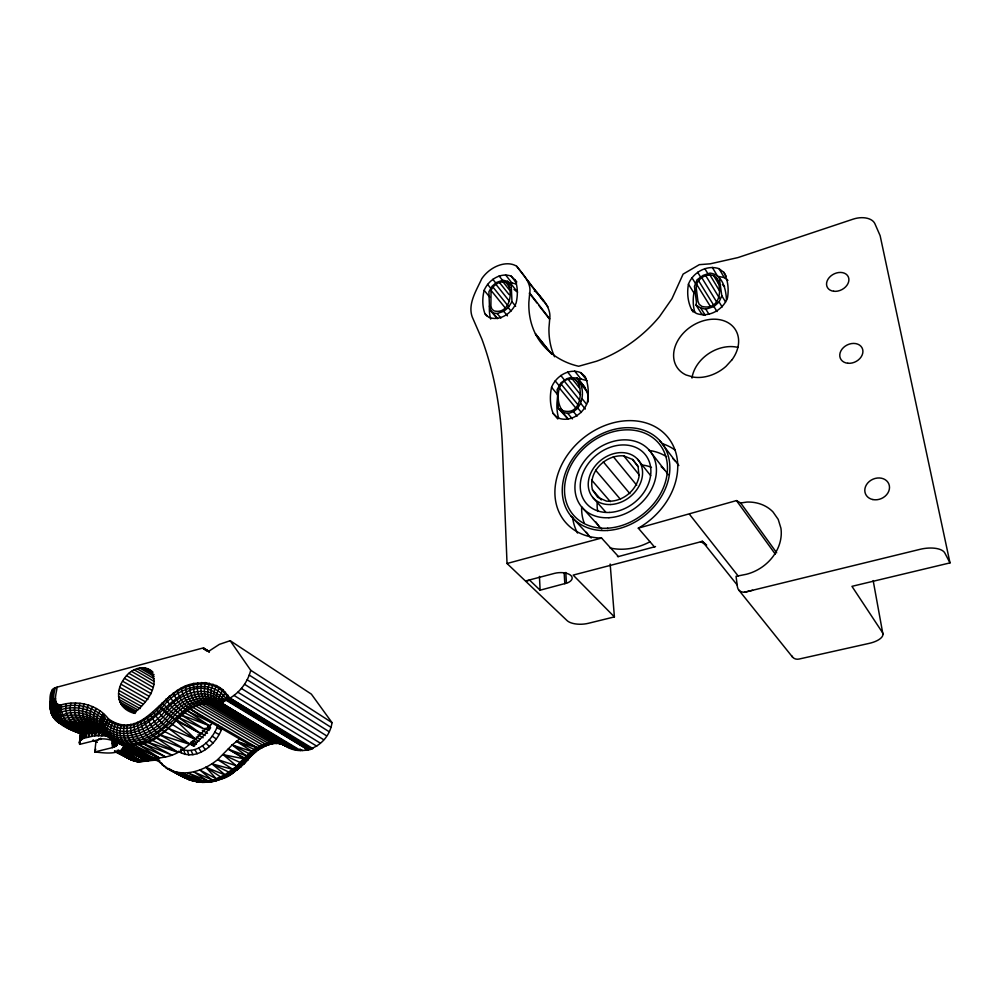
<?xml version="1.0" encoding="UTF-8"?>
<svg xmlns="http://www.w3.org/2000/svg" width="1000" height="1000" viewBox="0 0 1000 1000"><rect width="100%" height="100%" fill="white"/><g stroke="black" fill="none" stroke-linecap="round" stroke-linejoin="round"><path stroke-width="1.5" d="M55.587 698.487L50.55 701.363L50.475 709.4C50.237 701.95 47.638 689.287 57.062 687.175L201.863 648.3L204.163 648.388L207.138 650.7L209.45 650.825L219.375 644.362L230.175 640.7L311.363 694.125L332.013 722.638C328.862 745.113 302.975 758.812 283.962 745.062L217.913 705.725C211.588 701.075 213.137 691.612 216.525 685.612L222.787 689.638L229.9 698.1L311.8 749.1L226.8 699.887C212.125 676.625 178.538 686.925 164.125 705.125C151.675 721.8 125.575 737.613 106.512 722.075L108.462 718.888C97.387 704.5 77.525 699.925 60.575 705.05C51.75 704.862 56.988 691.475 57.062 687.175M55.55 700.55C46.375 703.625 50.763 716.912 59.25 716.9C74.112 713.275 91.925 714.3 102.287 727.15L103.162 722.487L105.138 718.688L103.4 713.7C98.462 719.488 98.012 729.075 104.987 733.512L101.287 729.625L103.825 732.25C97.15 722.55 84.812 718.075 73.338 719.125C66.938 719.75 58.9 723.4 53.775 717.525C51.788 712.825 53.875 707.525 56.863 703.763L58.137 704.688C55.1 710.175 54.175 718.225 59.288 722.8C74.237 723.975 91.388 718.612 103.938 731.05M148.963 669.737C162.65 683.938 145.512 704.4 133.663 713.15C116.475 708.175 114.812 690.938 124.45 678.325C130.387 669.062 143.963 663.512 152.912 672.087M193.588 683.475L189.462 684.587C189.475 692.138 192.225 700.438 198.663 704.875L265.087 743.863L268.35 744.712L272.538 743.688L267.925 743.162L201.612 704.1C195.162 699.613 193 690.962 193.588 683.475L205.613 682.638L216.525 685.612M104.938 731.762L92.737 728.4L83.7 729.412L83.588 738.263L80.45 740.462L79.4 743.012L79.7 744.35L97.55 739.925C102.912 736.488 125.65 742.163 112.513 747.613L94.775 751.95L95.988 741.287L93.975 740.725L96.713 742.113M222.787 689.638L219.037 697.463L219.225 704.938L289.413 747.588L219.862 704.475C204.438 690.962 181.562 701.862 170.763 716.05C156.1 734.4 126.05 750.188 105.162 732.537L104.825 726.7L108.462 718.888C141.988 742.425 161.388 692.025 189.462 684.587M112.975 739.388C104.025 737.3 102.525 726.363 107.75 719.925C126.025 734.762 150.912 719.475 162.787 703.512C177.613 685.25 210.675 673.95 227.125 696.15L227.075 699.712C223.6 701.062 221.137 703.975 217.925 705.713C203.925 699.438 187.838 706.325 178.337 717.362C165.575 732.975 146.575 746.712 125.438 744.562C112.875 744.788 101.375 731.95 110.688 720.65M134.05 723.413C133.763 730.9 136.45 739.375 143.088 743.512L165.575 756.963C185.812 753.075 197.438 735.2 212.463 723.238L239.65 738.962L257.312 747.95L260.65 748.35L267.275 744.35M116.175 741.25L116.312 745.925L115.425 741L112.05 743.487L112.513 747.613M554.538 356.763A108.012 79.438 -34.9 0 1 548.962 327.95L549.712 318.863L529.7 293.062C531.75 283.075 522.725 274.125 516.737 266.325A25.525 17.837 -39.7 0 0 481.788 278.675C476.375 290.475 467.663 303.85 472.163 316.788L481.9 339.15A505.863 330.05 -55.4 0 1 502.413 447.163L507.025 563.5L525.438 581.013L554.362 573.4A12.562 5.95 -3.2 0 1 570.25 574.963A12.562 5.95 -3.2 0 1 567.587 582.85L540.125 590.188L529.675 580.2L525.688 581.25L567.062 620.588A16.35 7.388 -3.4 0 0 588.5 623.275L614.4 616.9L610.163 564.038M61.475 704.887C59.4 717.663 70.3 727.487 81.6 730.975C67.975 728.125 57.15 719.663 60.575 705.05M244.338 761.137L244.662 762.138L241.425 765.225L241.05 766.775L235.888 770.375L232.913 769.412L217.7 759.6C204.988 769.925 187.075 776.762 171.038 770.45C182.387 777.2 195.138 784.137 208.787 781.85C195.15 784.463 182.8 776.05 171.038 770.45M225.525 692.237L222.175 697.513L220.75 703.825L295.1 749.45L292.9 748.825M50 705.75L52.05 690.088M304.887 750.438L306.262 749.625L308.575 750.15L226.8 699.887L227.987 695.2L228.837 698.7L227.125 696.15L223.538 701.663L222.175 697.513C176.825 658.312 151.4 758.075 105.575 724.275L106.512 722.075M100.925 729.075C91.838 723.05 80.312 721.538 69.85 724.4L82.737 729.963L80.45 740.462L81.4 731.175L83.7 729.412L69.85 724.4C59.462 727.375 50 716.7 50.087 706.838M82.737 729.963L81.762 739.3L83.7 729.412M696.6 284.25L696.225 287.875L697.913 301.137L699.163 304.275L701.862 306.413C719.737 310.812 723.05 290.113 716.338 277.712L713.625 275.637C706.812 273.312 699.087 277.725 696.6 284.25L710.525 306.688M66.237 703.838C63.5 715.962 73.062 726.762 84.812 728.95L83.588 738.263L94.838 735.713L105.475 735.888L105.75 733.4M130.787 724.212C129.925 731.6 132.062 740.4 138.725 744.55L159.462 757.975L165.575 756.963L138.725 744.55L126.213 745.013L114.425 741.1M549.712 318.863C551.975 304.05 534.963 292.875 528 280.825M104.963 726.475C124.125 742.562 151.537 728.05 164.963 711.287C177.262 694.887 204.7 682.475 221.363 699.688L221.9 702.962C206.475 684.912 178.775 696.712 166.85 712.925C152.95 730.3 124.513 745.312 104.688 728.625L105.575 724.275M80.438 738.213L79.7 744.35L81.4 731.175L67.4 724.837M51.15 699.987L51.525 697.175M52.8 689.212C49.837 696.388 48.987 714.925 61.762 711.912C77.375 707.15 94.663 712.537 105.337 724.712M53.9 688.425C51.525 694.613 49.638 712.113 61.413 709.538C77.4 704.688 95.3 709.975 106.112 722.7M55.338 687.75C53.688 692.9 50.637 709.237 61.312 707.163C77.663 702.25 96.263 707.387 107.137 720.725M79.65 741.712L81.4 731.175L66.925 724.837L80.738 732.15L79.4 743.012L80.975 731.725L66.925 724.837M579.775 384.225L575.462 379.6C556.962 374.15 553.837 401.987 563.413 411.85M80.45 740.462L81.938 730.625L69.85 724.4L84.812 728.95M103.062 730.125L92.875 725.1L101.575 730.525L98.312 735.562L99.525 729.862L87.5 723.625L92.737 728.4L91.562 736.075L95.625 728.888L94.838 735.713L98.975 729.712L98.312 735.562L102.425 730.825L101.888 735.625L105.887 732.163M197.675 682.775C196.525 690.138 198.075 699.125 204.562 703.612L270.788 742.75L277.05 743.45C248.162 742.738 238.562 779.812 210.025 781.725L187.65 772.788L203.75 781.538C209.8 783.637 216.238 780.362 221.95 778.5L214.2 780.8L193.675 771.812L207.9 781.025C239.137 779.938 251.388 732.875 285.188 744.85L273.55 742.625L207.413 703.438C200.95 698.875 200.012 689.688 201.688 682.5M703.812 315.175L701.538 313.738L696.038 305.062L696.475 302.288L694.45 286.388L697.05 279.812L703.062 275.413L709.987 273.1C722.65 274.425 726.062 289.5 726.475 300.025M529.7 293.062L528.862 302.275A110.675 79.912 -35.3 0 0 535.413 333.8C543.8 350.625 560.525 362.212 578.675 366.25L596.562 361.225A108.425 77.487 -36.8 0 0 644.112 332.562A108.15 77.3 -36.8 0 0 659.6 316.488L671.938 298.775L683.112 274.1L699.35 264.65L710.225 263.825L737.938 257.587L853.05 219.175A18.075 11.125 -14.6 0 1 874.925 223.787L880.138 235.688L950 562.888L851.95 586.337L882.375 632.413A18.675 7.725 -7.8 0 1 869.15 643.388L799 659.062A7.088 6.35 -31.4 0 1 791.712 655.8M55.975 702.35C47.062 707.463 52.1 720.85 62.05 718.975C76.05 714.85 92.775 717.312 102.463 729.038L99.588 724.375C116.45 750.1 153.338 735.175 168.337 715.062C179.35 700.525 202.3 688.725 218.637 701.812L219.8 704.513L291.562 748.4L291.788 747.013M87.5 723.625L96.512 729.062L94.838 735.713L97.5 729.3L87.5 723.625L94.588 728.675L91.562 736.075L92.45 728.375L81.838 723.012L89.975 728.225L88.537 736.625L92.45 728.375C82.3 724.675 75.625 713.662 80.05 703.275M491.037 290.387L490.913 305.963L491.737 308.85L493.85 310.825C508.512 314.8 513.425 294.875 508.175 284.413L506.05 282.488C499.938 280.262 493.413 284.825 491.037 290.387L505.725 308.55M127.562 724.688C126.188 731.925 127.75 741 134.438 745.15L159.462 757.975L153.562 758.1L142.688 755.7L115.2 741.55L106.95 735.612L99.825 726.325L105 732.2M70.938 703.225C67.613 714.613 75.912 725.475 86.912 728.438L85.862 737.362L88.4 728.263L77.562 723.112L89.525 728.238C79.05 724.8 71.662 713.875 75.55 703.037M212.113 780.1L199.788 769.987L216.275 778.775C224.175 780.775 233.438 773.413 238.05 768.05L241.425 765.225M85.575 728.713L83.588 738.263L86.912 728.438L75.912 723.312L85.575 728.713L73.725 723.575M558.325 408.35L562.712 412.4L567.788 413.375C583.812 411.163 586.287 388.288 577.05 377.987L569.825 377.762L566.788 378.725L560.913 382.863L557.137 389.688L558.325 408.35L568.088 419.137M124.425 724.825C122.55 731.862 123.55 741.15 130.262 745.3L153.562 758.1L126.213 745.013C119.488 740.875 119.062 731.425 121.388 724.638M257.975 749.737L249.9 757.188L228.312 749.163L245.812 759.712L247.787 759.887L248.125 758.325L247.787 759.887L240.487 767.138L217.7 759.6L232.162 744.95L239.65 738.962L257.312 747.95M59.7 705.075C54.413 720.65 66.775 728.45 80.738 732.15L64.162 724.737L80.988 733.6L79.7 744.35L80.625 732.638L64.162 724.737L80.925 733.525L78.975 733.037C66.825 728.612 45.8 720.138 57.45 704.287M205.613 682.638C203.45 689.6 203.762 698.975 210.225 703.575L276.275 742.788L282.575 744.087M227.125 696.15L228.45 698.913L311.8 749.1L227.075 699.712C238.713 693.875 247.587 682.95 250.725 670.288L230.175 640.7M95.725 749.112L94.775 751.95C104.712 752.987 118.787 755.325 125.675 746.4M113.25 740.188L113.812 746.462L112.475 747.312L115.812 744.575L116.775 742.575L117.212 744.562M84.412 703.95C78.775 716.35 87.2 726.562 99.525 729.862L92.875 725.1L103.1 730.55M178.337 751.25C196.025 762.65 216.925 744.3 222.262 727.412M181.8 749.475C198.025 754.6 213.225 739.412 217.913 724.987M58.888 704.95C51.188 721.2 67.425 729.513 80.988 733.6L62.825 724.525M209.412 683.213C206.8 689.9 206.475 699.4 212.95 704L281.05 744.025M118.475 724.112C115.738 730.625 115.6 740.188 122.338 744.287L147.938 757.337L126.213 745.013M632.65 459.487L638.112 466.863L639.038 476.613C635.962 491.4 621.625 502.537 606.462 501.112L597.7 497.312L592.463 489.812C587.9 471.575 605.913 454.275 623.812 455.9L632.65 459.487L638.4 466.637M244.662 762.138L244.037 763.737L242.338 763.5L223.2 754.688L236.788 766.188C248.05 752.975 264.9 736.363 283.775 744.963L217.3 705.288L209.488 703.075L200.863 703.612M50.55 701.363L50.587 704.212M88.612 705.062C83 714.9 89.038 726.562 99.525 729.862M210.9 724.6L206.038 733.2L193.3 745.962L189.338 743.575M696.038 305.062L700.612 307.925L705.812 309.2L713.925 306.575L719.087 301.95L721.787 295.75L719.262 277.575M108.987 736.363L105.475 735.888L106.45 733.688M213.062 684.2C210.037 690.575 209.088 700.15 215.55 704.737L286.725 746.438L282.15 744.35L283.612 744.775M223.725 701.538L224.363 700.163L222.175 697.513L223.212 701.888L221.363 699.688L222.512 702.4M115.7 723.275C112.587 729.463 111.925 739.075 118.65 743.125L142.688 755.7L109.875 737.962M114.213 747.087L114.525 741.9M92.638 706.587C86.988 715.35 91.175 727.712 102.05 729.737M96.463 708.55C92.875 714.2 91.638 723.713 98.3 727.638M113.1 722.113C110.113 727.425 108.763 734.938 113.062 739.938C143.725 754.587 166.962 724.8 187.525 707.237C196.55 701.562 208.975 699.225 218.363 705.387C214.625 700.525 216.312 692.5 219.775 687.425M246.45 755.987L232.162 744.95L250.675 754.438L252.4 754.638L255.637 751.912L256.112 750.3L254.15 752.038M694.9 312.575A65.625 48.812 -30.5 0 1 693.925 292.913L695.3 290.35M693.175 312.05L691.6 309.575A66.15 48.938 -30.7 0 1 688.438 284.175C692.925 272.462 706.775 264.538 719 268.675L723.9 272.387L726.162 276.212M551.562 387.312C555.9 376.225 569.138 367.762 580.837 372.688L585.212 376.688A62.225 46.612 -40.9 0 1 587.2 402.987C582.913 414.325 569.275 422.987 557.463 417.65L553.162 413.488A63.9 48.45 -37.5 0 1 551.562 387.312L558.025 395.138A63.4 48.338 -37.4 0 0 558.688 418.3M486.838 315.988L484.95 313.725A59.625 42.138 -38.6 0 1 484.15 290.3C488.425 280.312 500.125 272.137 511.1 276.087L516.775 281.85M100.062 710.925C90.55 722.613 102.963 733.05 111.988 739.562M490.487 310.538L493 312.938L497.163 313.538L503.738 311.288L508.25 307.65L511.975 301.675L511.163 284.037L507.612 281.325L502.887 280.212L496.413 282.488L492.088 286.225L488.913 291.75L489.45 306.388L490.487 310.538L497.05 318.488M256.65 747.6L236.363 741.275L253.2 752.2L255.05 752.3L258.962 748.988M233.675 772.487L228.975 775.425L225.463 775.175L211.9 763.825L230.837 773.088L232.925 773L236.65 769.925M265.15 745.3L260.65 748.35M234.225 771.675L229.825 774.85L219.7 779.5M104.175 732.725L101.888 735.625L103.637 731.263L92.875 725.1L103.588 731.025M56.363 703.1C48.025 709.788 52.9 722.1 62.7 723.975M247.4 760.075L250.475 756.475L247.188 759.488L228.312 749.163M138.725 744.55C167.262 741.838 177.262 707.837 204.562 703.612M247.838 759.55L253.175 753.737M244.037 763.737L247.9 759.463M244.725 762.925L237.862 769.05M224.775 774.837L205.9 767.312L216.275 778.775L224.775 774.837L236.788 766.188M55.7 701.488C49.413 704.812 49.588 712.2 53.375 717.288M105.475 735.888L107.75 734.262M236.762 770.238L237.425 769.788M236.363 741.275L255.837 750.188L258.488 749.75M151.037 759.2L148.363 760.55L141.7 761.225L121.013 750.75M225.912 776.862L223.837 777.788L221.275 777.325L205.9 767.312M262.013 747C247.613 755.225 239.788 771.65 223.837 777.788M257.8 750.2L264.45 746.188M259.688 748.55L270.613 743.763L265.425 745.713L262.913 745.188L195.7 705.938C189.275 701.575 185.975 693.65 185.338 686.1M276.8 742.55L271.275 744M654.562 547.062L638.3 528.15L639.275 527.625A66.55 52.875 -39.3 0 0 663.625 432.8A66.55 52.875 -39.3 0 0 564.575 459.475A66.55 52.875 -39.3 0 0 600.55 538.062L601.55 538.038L618.425 556.562L655.512 546.562M226.688 775.913L230.487 773.962M55.5 699.55L50.388 703.475C49.15 712.525 59.188 717.375 66.6 713.35C80.763 710.312 95.25 716.3 104.825 726.7M267.512 744.825L262.538 747L260.087 746.438L192.763 707.288C186.35 702.987 182.537 695.487 181.25 688M221.275 777.325L212.812 780.425L200.4 781.95L181.812 772.875L196.462 781.612L204.887 781.938M117.812 751.65L137.062 761.612L157.425 759.575L149.2 760.1L124.525 747.087M752.613 590.275L744.425 592.275L920.025 549.338A20.75 9.225 -9.7 0 1 944.825 553.025L950 562.888M137.062 761.612L145.838 760.8M123.812 748.75L145.475 760.5L153.613 759.638M294.862 749.388L219.8 704.513L295.1 749.45L219.913 704.438L218.637 701.812L220.75 703.825L298.025 750.1L300.087 749.4L302.675 750.5M638.3 528.15L736.462 500.588L740.688 502.987L776.663 552.788M507.025 563.5L601.55 538.038M268.35 744.712L269.538 744.412M265.425 745.713L266.537 745.45M216.825 780.475L210.025 781.725M153.138 757.588L158.45 760.362L147.75 759.538L135.588 761.05L115.4 751.35M509.375 283.438L511.925 283L516.075 283.925M740.688 502.987L746.988 502.05A41.2 34.675 -33.6 0 1 773 511.938L778.213 519.388L780.925 528.212A41.2 34.675 -33.6 0 1 746.263 574.3L736.062 576.337L737.438 587A7.725 6.637 -34.4 0 0 745.65 591.975M578.162 379.425L580.962 379.038L587.112 380.662M158.038 759.6L155.45 758.3L166.262 767.987L188.337 779.375L194.2 781.237L207.9 781.025M211.45 780.962L214.037 780.638L205.9 782.237M146.925 760.713L148.363 760.55M150.688 760.312L152.175 760.15M143.138 761.438L144.525 761.3M114.763 751.4L131.4 759.95L136.275 760.625M267.925 743.162L271.438 743.1M155.912 760.088L139.338 761.6L118.062 750.163M617.45 556.575L618.425 556.562M201.875 782.312L203.375 782.312M142.312 761.65C132.35 763.012 124.388 755.25 115.838 751.612M98.85 739.65L97.55 739.925M287.675 745.913L284.575 745.375M151.4 759.475L143.35 755.45L152.863 760.037L157.988 760.525L148.138 756.462L154.975 759.75M152.863 760.037L154.375 760.25M156.45 760.325L159.938 760.938M727.95 280.387L724.287 277.6L717.613 276.262L712.288 267.362M223.2 754.688L244 758.812M193.438 780.487L199.513 781.988M211.9 763.825L232.913 769.412M288.363 747.138L286.062 745.825L289.113 747.475M147.162 717.05C149.462 724.287 154.075 731.087 160.588 735.125L190.012 744.375L162.9 724.137L157.775 718.688L153.387 712.15M232.162 744.95L251.337 751.35M137.35 722.275C137.662 729.812 140.887 737.925 147.487 742.038L177.987 752.3L156.275 737.837C149.738 733.763 145.55 726.5 143.938 719.087M134.55 760.738L136.5 761.45L133.412 760.688L115.988 751.562M165.725 699.175L172.05 707.337L180.863 714.788L209.125 725.625L183.012 707.712L176.8 700.138L173.25 692.913M114.7 751.263L132.9 760.512M282.15 744.35L283.775 744.963M118.413 752.537L129.5 758.025M156.275 737.837L184.1 748.725L160.588 735.125M177.213 690.288C179.25 697.537 183.375 704.987 190.05 708.8L256.825 747.5M181.812 772.875L203.75 781.538M178.725 773.45L180.1 774M168.888 728.612L195.637 739.338L176.525 720.812L166.4 713.45L159.125 706.287M143.088 743.512L171.775 755.062L147.487 742.038M216.875 727.913L221.4 729.825M130.262 745.3L159.462 757.975M188.337 779.375L189.062 779.688M168.588 768.45L185.662 778.125L166.262 767.987L182.475 776.188L180.525 774.638M192.675 780.863L176.25 772.087L195.75 781.287M162.2 702.763L169.175 710.263L178.337 717.362L204.825 729.375L181.637 715.263M179.55 773.863L178.825 773.538L181.75 775.85M151.862 757.588L157.463 760.188L151.988 757.588M177.987 752.3L151.9 740.138C145.325 736.05 141.6 728.35 140.65 720.837M56.013 719.45L58.938 722.688L78.975 733.037M214.825 704.25L285.338 745.75L218.625 705.362L289.413 747.588M118.65 743.125L147.938 757.337M187.037 710.788L212.463 723.238L190.05 708.8M190.012 744.375L162.375 730.45L155.675 723.737L150.325 714.725M125.487 746.737L140.488 754.112M126.025 746.725L136.925 752.113M143.737 755.475L151.912 759.513M217.3 705.288L218.363 705.387L217.362 703.863C201.663 694.212 182.25 705.037 172.2 718.012C157.25 736.413 126.9 752.025 105.9 734.2L108.95 737.113M154.388 757.525L157.3 758.863L154.562 757.475M153.675 757.237L159.1 759.963M125.913 746.712L136.65 752.087M99.05 738.85L100.237 739.45L100.725 738.213L101.312 739.338M60.775 723.787L76.688 731.838L58.938 722.688M93.062 740.225L97.112 742.288L93.075 740.238M114.45 751.175L132.2 760.238L116.112 751.812M209.125 725.625L181.875 711.3L175.075 704.65L169.412 695.888M116.662 751.675L134.713 760.9L117.387 751.575M117.987 751.062L137.425 761.05L118.4 750.438M117.075 751.812L134.713 760.9L117.387 751.762M109.038 737.2L113.138 739.325M162 764.75L165.95 766.963M123.112 747.738L146.15 759.712L124.475 747.3M116.988 750.425L137.425 761.05L118.7 750.863M105.087 733.625L109.162 735.925M159.475 762.175L162.05 763.525M102 729.575L97.863 727.4L102.938 730.175L97.863 727.4L101.912 729.538M176.525 720.812L200.875 733.7L179.112 717.825M122.925 747.175L146.15 759.712M95.2 726.012L102.888 730.163M121.175 750.312L140.262 760.662L122.137 748.675M117.788 751.388L135.588 761.05M214.775 732.15L219.1 734.513M122.463 706.05L134.637 712.763M190.037 743.275L193.962 745.438M124.338 707.5L135.162 713.462M190.6 743.975L194.525 746.137M119.725 701.95L135.95 710.925M191.175 741.462L196.4 744.35M120.913 704.188L135.787 712.4M191.088 742.9L195.012 745.062M155.45 758.3L158.062 759.737M118.925 699.412L137.838 709.9M192.938 740.45L196.863 742.625M122.163 744.488L137.9 753.225L134.688 750.775M123.95 746.325L147.75 759.538M118.525 696.6L140.125 708.625M195.087 739.212L199 741.388M118.55 693.612L141.463 706.425M196.312 737.075L200.225 739.262M118.975 690.5L143.212 704.112M197.938 734.85L203.15 737.763M119.812 687.35L145.338 701.762M199.95 732.575L205.138 735.512M200.875 733.7L174.525 718.713L160.125 706.562M122.9 748L144.025 759.938M121.013 684.225L147.85 699.45M202.312 730.35L207.5 733.288M119.25 750.475L137.887 761.05M122.575 681.188L149.362 696.462M205.025 728.225L208.912 730.438L210.625 727.75L208.038 726.263M81.838 723.012L90.962 728.25L88.537 736.625L88.4 728.263M124.45 678.325L151.188 693.662M126.6 675.688L151.95 690.312M128.963 673.35L152.938 687.237M121.55 749.825L140.262 760.662L121.925 749.275M131.5 671.35L154.1 684.513M134.15 669.75L154.062 681.388M139.537 667.862L154.1 676.425M136.85 668.575L154.075 678.688M144.625 667.85L152.55 672.537M142.15 667.613L154.05 674.638M146.912 668.562L150.875 670.913M226.8 699.887L310.188 749.712M217.925 705.713L285.338 745.75L218.575 705.4L216.675 702.075L219.225 704.938M56.225 720.425L62.138 722.55L78.4 720.638L89.15 722.4L98.537 727.312L106.425 734.5M308.575 750.15L226.125 700.288L225.6 698.125L224.737 700.95M218.625 705.362L286.725 746.438M81.312 722.987L89.975 728.225M229.9 698.1L312.913 748.575M296.388 749.788L220.75 703.825L218.663 699.688M234.025 695.45L316.75 746.162M298.025 750.1L221.7 703.15L220.9 701.825M237.887 692.212L320.363 743.175M241.425 688.462L323.638 739.688M189.1 708.425L212.463 723.238M244.55 684.287L326.512 735.788M247.175 679.788L328.9 731.575M195.637 739.338L168.538 722L161.238 715.375L156.325 709.325M203.637 648.225L208.875 651.562M205.425 649.4L209.35 651.9M203.075 648.15L208.525 651.625M203.787 649.013L206.4 650.675M249.25 675.088L330.75 727.163M204.163 648.388L209.4 651.725M250.725 670.288L332.013 722.638M84.975 723.213L92.737 728.4M99.75 728.612L101.213 729.6M103.925 731.888L102.475 730.913L107.613 736.237M212.225 736.162L216.275 738.95M290.025 747.25L291.562 748.4M514.012 289.45L516.362 291.262M691.6 309.575L696.438 313.45C708.8 317.987 723.05 309.875 727.5 297.913A64.062 47.362 -34.1 0 0 723.913 272.387M209.25 739.837L213 743M722.362 284.587L724.575 286.462M106.95 735.612L108.275 736.75M702.163 541.138L706.65 545.087M127.963 757.438L129.575 758.85M484.95 313.725L488.75 317.3C499.825 321.6 511.838 313.225 516.1 303.05A58.163 40.637 -41.1 0 0 514.963 279.525M560.487 408.35L562.9 410.662C580.1 415.95 583.212 393.225 577.875 381.838M104.612 728.55L99.7 722.3L102.287 727.15M614.4 616.9L573.15 575.1L702.337 541.375L737.312 585.15M587.987 402.075C589.7 391.975 583.237 384.837 577.05 377.987M205.95 743.088L209.363 746.587M55.875 720.263L53.775 717.525M101.287 729.625L104.987 733.512M570.95 516.062L588.15 534.688M581.65 506.95L598.638 525.775M217.362 703.863L218.675 705.325M592.812 497.45L605.638 512M592.463 489.812L601.3 499.938M591.725 480.138L610.35 501.662M595.6 470.175L620.475 499.375M553.162 413.488L557.825 418.988M562.712 412.4L568.263 419.038M603.3 461.85L629.9 493.663M567.788 413.375L572.388 418.913M493 312.938L497.675 318.612M573.425 411.637L577.087 416.087M613.35 456.763L636.737 485.238M555.15 380.838L559.738 386.45M559.163 387.725L576.575 408.988M497.163 313.538L500.9 318.087M484.15 290.3L489.738 297.162M577.75 408.013L581.4 412.475M503.738 311.288L507.438 315.863M561.15 384.113L578.513 405.438M516.737 266.325L547.938 306.762M623.812 455.9L639.25 474.963M580.775 403.438L585.312 409.038M487.562 284.35L491.275 288.938M560.775 375.475L564.425 380M564.3 381.138L580.625 401.325M492.95 287.075L508.562 306.488M581.987 398.575L586.512 404.188M508.25 307.65L511.025 311.087M738.85 590.138L792.613 657.188M568.112 379.225L580.55 394.712M567.625 372.05L573.062 378.862M492.812 279.325L496.512 283.95M572.038 378.688L579.663 388.225M495.875 284.275L509.487 301.3M551.625 354.075L535.413 333.8L550.8 353.125M202.4 745.825L205.425 749.625M499.387 282.425L509.087 294.613M575.462 379.6L579.263 384.375M511.975 301.675L515.65 306.275M637.612 459.275L650.688 475.662M579.113 380.087L585.413 388.025M580.9 383.963L587.212 391.887M574.663 371.062L580.962 379.038M499.125 276L502.788 280.637M502.95 281.8L509.725 290.35M507.612 281.325L510.363 284.812M689.525 514.35L738.337 576.213M506.05 282.488L509.9 287.387M505.538 274.85L511.925 283M511.163 284.037L517.55 292.162M580.837 372.688L586.225 379.525M511.1 276.087L516.562 283.075M648.863 449.7L664.513 469.812M529.325 293.137L536.95 302.962M538.85 305.413L549.338 318.925M659.675 440.5L675.1 460.812M543.325 301.075L536.712 292.312A24.938 17.775 -39.5 0 0 534.325 291.025M306.262 749.625L306.775 750.325M736.462 500.588L775.3 554.15M198.675 748.012L201.312 752.025M103.987 732.513L102.287 728.037M700.612 307.925L705.3 315.363M688.438 284.175L693.925 292.913M705.812 309.2L708.925 314.163M691.912 277.712L695.812 283.988M698.538 280.65L714.05 305.788M713.925 306.575L717.013 311.562M701.737 277.613L717.188 302.825M697.65 272.262L700.75 277.3M719.087 301.95L722.15 306.962M705.725 275.587L719.475 298.212M721.787 295.75L725.588 302.038M704.8 268.625L708.637 274.962M709.9 274.9L719.55 290.887M716.338 277.712L718.737 281.725M713.625 275.637L718.438 283.65M719 268.675L724.287 277.6M100.15 720.138L102.587 724.4M194.875 749.562L197.125 753.737M54.55 718.5L51.112 712.438M100.938 717.95L103.162 722.487M191.1 750.462L192.938 754.725M102.025 715.788L104.025 720.575M52.075 692.962L51.675 691.012M187.413 750.688L188.875 754.963M218.938 703.763L219.312 704.875M183.938 750.225L185.025 754.45M116.438 743.575L116.812 745.413L116.775 742.575L117.125 744.862M180.725 749.1L181.488 753.2M873.175 580.6L882.962 634.375M113.812 746.462L113.9 747.2L114.938 745.55L115.15 746.675L115.812 744.575L115.938 746.213M565.775 572.475L566.45 583.237M564.163 573.038L564.825 583.787M111.838 739.587L112.05 743.487M539.438 576.413L540.125 590.188M577.513 533.05A65.15 52.462 -39 0 1 572.562 517.175M662.575 443.713A65.15 52.462 -39 0 1 675.075 450.087M490.7 319.1A59.188 42.088 -38.5 0 1 489.475 305.85M700.512 541.613A64.325 54.488 -40.3 0 1 705.462 544.55M649.825 541.85A57.075 45.95 -39 0 1 610.112 547.975M591.213 537.975A57.075 45.95 -39 0 1 586.35 532.3M672.975 458.7A57.075 45.95 -39 0 1 678.825 465.562M691.975 378.062A33.85 26.225 -32.4 0 1 738.062 347.425M597.812 511.45A37.462 30.162 -39 0 1 597.175 503.2M642 465.05A37.462 30.162 -39 0 1 651.488 467.413M601.825 529.025A43.225 34.8 -39 0 1 596.025 522.062M661.162 466.7A43.225 34.8 -39 0 1 668.112 474.738M584.263 523.2A54.6 43.963 -39 0 1 581.65 507.15M648.838 450.425A54.6 43.963 -39 0 1 666.587 456.8M732.062 359.712L726 366.35A34.725 26.463 -32.9 0 1 693.438 377.137L686.087 374.988A34.725 26.463 -32.9 0 1 680.4 336.662A34.725 26.463 -32.9 0 1 725.85 321.562A34.725 26.463 -32.9 0 1 732.062 359.712M300.087 749.4L298.775 750.25L221.7 703.15L300.6 750.487L300.087 749.4M192.262 780.1L187.225 778.525L192.262 780.1M157.463 760.188L151.95 757.475L157.463 760.188M218.162 705.638L216.012 704.05L218.075 705.662M607.45 530.487A58.3 46.312 -39.3 0 0 666.375 450.675A58.3 46.312 -39.3 0 0 574.362 456.275A58.3 46.312 -39.3 0 0 607.45 530.487M607.688 528.2A55.775 44.312 -39.3 0 0 664.15 451.875A55.775 44.312 -39.3 0 0 576.125 457.15A55.775 44.312 -39.3 0 0 607.688 528.2M608.925 517.725A44.162 35.075 -39.3 0 0 653.875 457.438A44.162 35.075 -39.3 0 0 584.25 461.3A44.162 35.075 -39.3 0 0 608.925 517.725M609.625 512.438A38.263 30.4 -39.3 0 0 648.688 460.25A38.263 30.4 -39.3 0 0 588.375 463.462A38.263 30.4 -39.3 0 0 609.625 512.438M610.737 504.525A29.438 23.375 -39.3 0 0 640.925 464.45A29.438 23.375 -39.3 0 0 594.55 466.775A29.438 23.375 -39.3 0 0 610.737 504.525M872.825 499.55A12.675 10.55 -23.9 0 0 889.338 485.637A12.675 10.55 -23.9 0 0 869.287 481.475A12.675 10.55 -23.9 0 0 872.825 499.55M847.85 363.263A12.05 9.375 -26.1 0 0 862.65 349.35A12.05 9.375 -26.1 0 0 843.512 347.5A12.05 9.375 -26.1 0 0 847.85 363.263M833.688 291.262A11.725 8.775 -27 0 0 848.775 278.325A11.725 8.775 -27 0 0 830.713 276.087A11.725 8.775 -27 0 0 833.688 291.262"/></g></svg>
